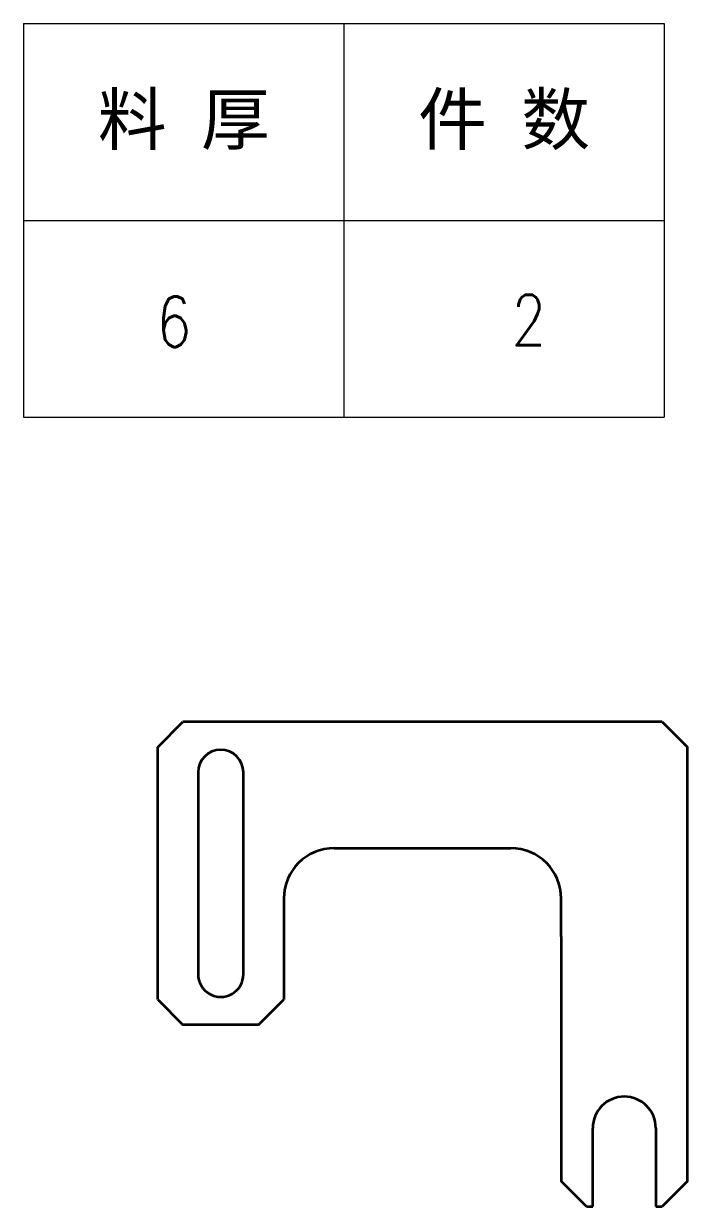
# Model space of a CAD drawing. Header units: millimetres. Extents: x -50270 to 104182, y -50696 to 36415.
# Drawn here: x -50184.8 to -50053.3, y 35741 to 35975.4 of the extents above; entities that cross this region are included whole.
import ezdxf
from ezdxf.enums import TextEntityAlignment as Align

# ---------------------------------------------------------------- set-up
doc = ezdxf.new("R2010")
doc.units = ezdxf.units.MM
doc.header["$LTSCALE"] = 0.5
doc.layers.add('标注线', color=3, linetype='Continuous', lineweight=18)
doc.layers.add('粗实线', color=7, linetype='Continuous', lineweight=35)
doc.styles.add('DIM', font='romans.shx', dxfattribs={"width": 0.8, "bigfont": 'bigfont.shx'})
doc.styles.get("Standard").update_dxf_attribs({"font": 'simplex.shx'})

# ---------------------------------------------------------------- blocks, each defined once
blk = doc.blocks.new('*T156')
at = {"color": 0, "linetype": 'ByBlock', "lineweight": -2, "transparency": 16777216}
for p, q in [((0, 0), (127, 0)), ((0, 0), (0, -78)), ((63.5, 0), (63.5, -78)), ((127, 0), (127, -78)), ((0, -39), (127, -39)), ((0, -78), (127, -78))]:
    blk.add_line(p, q, dxfattribs=at)
at = {"color": 0, "transparency": 16777216, "char_height": 10, "width": 60.5, "attachment_point": 5}
for s, insert in [('{\\fSimSun|b0|i0|c134|p2;料 厚}', (31.75, -19.5)), ('{\\fSimSun|b0|i0|c134|p2;件 数}', (95.25, -19.5))]:
    blk.add_mtext(s, dxfattribs=dict(at, insert=insert))
blk = doc.blocks.new('拆图参数')
blk.add_blockref('*T156', (-63.5, 78))
at = {"style": 'DIM', "width": 0.8}
blk.add_attdef('6', text='', height=10, dxfattribs=at).set_placement((-37.13, 18.91), align=Align.MIDDLE_LEFT)
blk.add_attdef('1', text='', height=10, dxfattribs=at).set_placement((36.65, 19.27), align=Align.MIDDLE_CENTER)

msp = doc.modelspace()

# ---------------------------------------------------------------- linework, layer by layer
at = {"layer": '粗实线', "lineweight": 35, "ltscale": 0.176777}
for p, q in [((-50158.267, 35831.984), (-50153.267, 35836.984)), ((-50058.267, 35836.984), (-50053.267, 35831.984)), ((-50158.267, 35781.984), (-50153.267, 35776.984)), ((-50138.267, 35776.984), (-50133.267, 35781.984)), ((-50073.267, 35740.984), (-50078.267, 35745.984)), ((-50053.267, 35745.984), (-50058.267, 35740.984))]:
    msp.add_line(p, q, dxfattribs=at)
at = {"layer": '粗实线', "lineweight": 35}
for p, q in [((-50058.267, 35836.984), (-50153.267, 35836.984)), ((-50158.267, 35781.984), (-50158.267, 35831.984)), ((-50053.267, 35794.484), (-50053.267, 35831.984)), ((-50150.267, 35826.984), (-50150.267, 35786.984)), ((-50141.267, 35786.984), (-50141.267, 35826.984)), ((-50123.267, 35811.984), (-50088.267, 35811.984)), ((-50133.267, 35801.984), (-50133.267, 35781.984))]:
    msp.add_line(p, q, dxfattribs=at)
at = {"layer": '粗实线', "lineweight": 35, "ltscale": 0.1875}
msp.add_line((-50078.267, 35794.484), (-50078.267, 35801.984), dxfattribs=at)
at = {"layer": '粗实线', "lineweight": 35, "ltscale": 0.3}
for p, q in [((-50078.267, 35794.484), (-50078.267, 35745.984)), ((-50053.267, 35745.984), (-50053.267, 35794.484))]:
    msp.add_line(p, q, dxfattribs=at)
at = {"layer": '粗实线', "lineweight": 35, "ltscale": 0.375}
msp.add_line((-50138.267, 35776.984), (-50153.267, 35776.984), dxfattribs=at)
at = {"layer": '粗实线', "lineweight": 35, "ltscale": 0.387544}
for p, q in [((-50072.017, 35740.984), (-50072.017, 35756.486)), ((-50059.517, 35756.486), (-50059.517, 35740.984))]:
    msp.add_line(p, q, dxfattribs=at)
at = {"layer": '粗实线', "lineweight": 35, "ltscale": 0.03125}
for p, q in [((-50073.267, 35740.984), (-50072.017, 35740.984)), ((-50059.517, 35740.984), (-50058.267, 35740.984))]:
    msp.add_line(p, q, dxfattribs=at)
at = {"layer": '粗实线', "lineweight": 35}
for centre, radius, start, end in [((-50145.767, 35826.984), 4.5, 0, 179.99999), ((-50123.267, 35801.984), 10, 90, 179.99999), ((-50088.267, 35801.984), 10, 0, 90), ((-50145.767, 35786.984), 4.5, 179.99999, 0), ((-50065.767, 35756.486), 6.25, 0, 179.99999)]:
    msp.add_arc(centre, radius, start, end, dxfattribs=at)

# ---------------------------------------------------------------- block references
at = {"layer": '标注线'}
msp.add_blockref('拆图参数', (-50121.335, 35897.376), dxfattribs=at).add_auto_attribs({'1': '2', '6': '6'})

doc.saveas('drawing.dxf')
